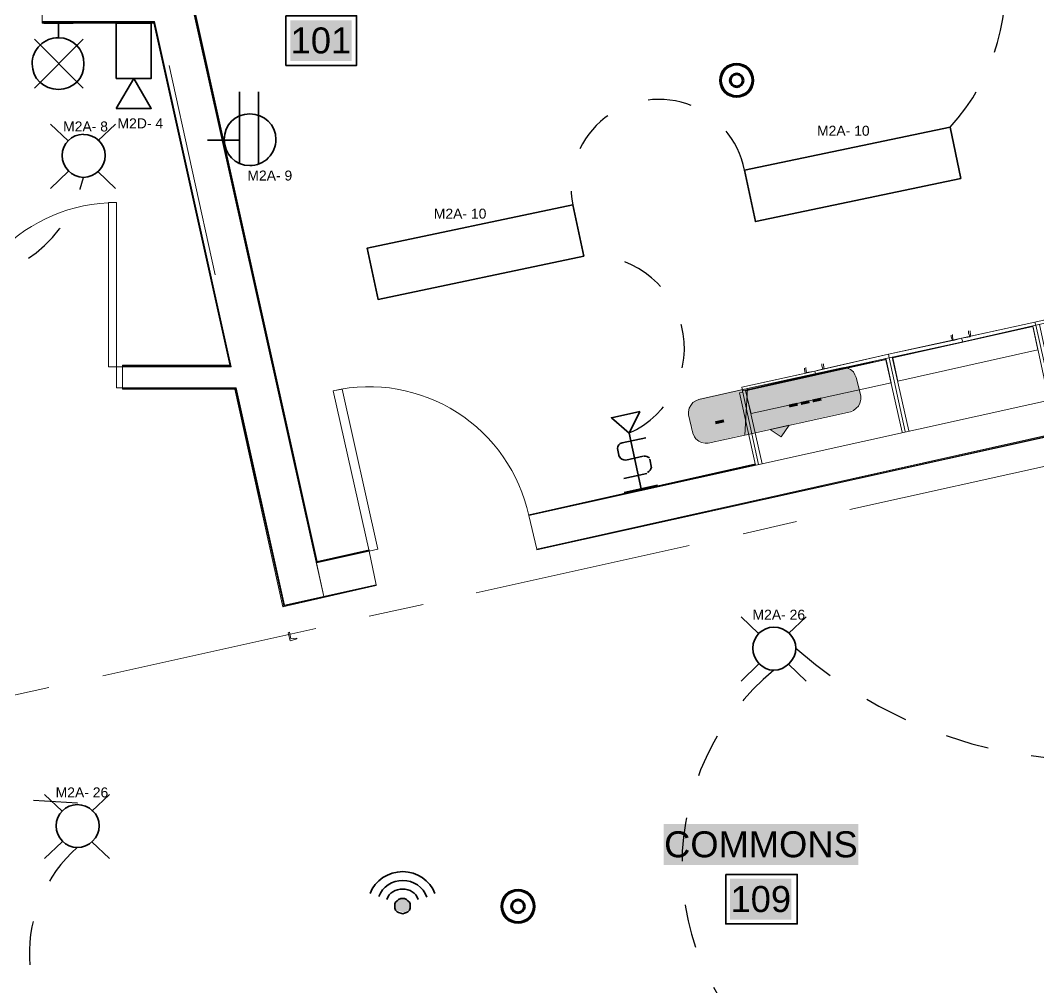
# Model space of a CAD drawing. Header units: millimetres. Extents: x 0.7 to 36.3, y 0.6 to 47.9.
# Drawn here: x 21.134 to 23.461, y 9.731 to 11.941 of the extents above; entities that cross this region are included whole.
import ezdxf

# ---------------------------------------------------------------- set-up
doc = ezdxf.new("R2010")
doc.units = ezdxf.units.MM
doc.header["$LTSCALE"] = 0.007
doc.linetypes.add('HIDDEN', pattern=[9.525, 6.35, -3.175])
doc.layers.add('Dotted', color=1, linetype='HIDDEN', lineweight=30, true_color=0xff0000)
doc.layers.add('PDF2_Geometry', color=7, linetype='Continuous')
doc.layers.add('PDF_Text', color=7, linetype='Continuous')
doc.layers.add('PDF_Geometry', color=7, linetype='Continuous', true_color=0x777777)
doc.layers.add('PDF_Solid Fills', color=7, linetype='Continuous', true_color=0xffffff)
doc.styles.add('PDF Arial', font='arial.ttf')

msp = doc.modelspace()

# ---------------------------------------------------------------- hatches: boundary and pattern name
at = {"layer": 'PDF_Solid Fills', "transparency": 33554559}
for color, points in [(256, [(22.7907, 10.9946), (22.7974, 10.9962), (22.8057, 10.9979), (22.8124, 10.9996), (22.8207, 11.0012), (22.8274, 11.0029), (22.8357, 11.0046), (22.8424, 11.0062), (22.8507, 11.0079), (22.8574, 11.0096), (22.8657, 11.0112), (22.8724, 11.0129), (22.8807, 11.0146), (22.8874, 11.0162), (22.8957, 11.0179), (22.9024, 11.0196), (22.9191, 11.0229), (22.9257, 11.0246), (22.9341, 11.0262), (22.9407, 11.0279), (22.9491, 11.0296), (22.9557, 11.0312), (22.9641, 11.0329), (22.9707, 11.0346), (22.9791, 11.0362), (22.9857, 11.0379), (22.9941, 11.0396), (23.0007, 11.0412), (23.0091, 11.0429), (23.0157, 11.0446), (23.0241, 11.0462), (23.0307, 11.0479), (23.0407, 11.0529), (23.0491, 11.0612), (23.0524, 11.0679), (23.0541, 11.0912), (23.0524, 11.0912), (23.0524, 11.0979), (23.0507, 11.0979), (23.0507, 11.1045), (23.0491, 11.1045), (23.0491, 11.1112), (23.0474, 11.1112), (23.0474, 11.1179), (23.0457, 11.1179), (23.0457, 11.1245), (23.0441, 11.1245), (23.0441, 11.1279), (23.0424, 11.1279), (23.0424, 11.1312), (23.0407, 11.1312), (23.0407, 11.1345), (23.0391, 11.1345), (23.0391, 11.1379), (23.0341, 11.1429), (23.0241, 11.1479), (23.0091, 11.1479), (23.0024, 11.1462), (22.9941, 11.1445), (22.9874, 11.1429), (22.9791, 11.1412), (22.9724, 11.1395), (22.9557, 11.1362), (22.9491, 11.1345), (22.9407, 11.1329), (22.9341, 11.1312), (22.9257, 11.1295), (22.9191, 11.1279), (22.9024, 11.1245), (22.8957, 11.1229), (22.8874, 11.1212), (22.8807, 11.1195), (22.8724, 11.1179), (22.8657, 11.1162), (22.8491, 11.1129), (22.8424, 11.1112), (22.8341, 11.1095), (22.8274, 11.1079), (22.8191, 11.1062), (22.8124, 11.1045), (22.7957, 11.1012), (22.7907, 11.0212)]), (256, [(22.6607, 11.0396), (22.6624, 11.0396), (22.6624, 11.0329), (22.6641, 11.0329), (22.6641, 11.0262), (22.6657, 11.0262), (22.6657, 11.0196), (22.6674, 11.0196), (22.6674, 11.0129), (22.6691, 11.0129), (22.6691, 11.0062), (22.6707, 11.0062), (22.6707, 10.9979), (22.6724, 10.9979), (22.6724, 10.9946), (22.6741, 10.9946), (22.6741, 10.9896), (22.6757, 10.9896), (22.6774, 10.9879), (22.6774, 10.9846), (22.6807, 10.9846), (22.6841, 10.9812), (22.6907, 10.9779), (22.6991, 10.9762), (22.7057, 10.9746), (22.7057, 10.9762), (22.7224, 10.9796), (22.7291, 10.9812), (22.7374, 10.9829), (22.7441, 10.9846), (22.7524, 10.9862), (22.7591, 10.9879), (22.7674, 10.9896), (22.7741, 10.9912), (22.7824, 10.9929), (22.7891, 10.9946), (22.7941, 11.0745), (22.7957, 11.0995), (22.7891, 11.0995), (22.7824, 11.0979), (22.7741, 11.0962), (22.7674, 11.0945), (22.7591, 11.0929), (22.7524, 11.0912), (22.7441, 11.0895), (22.7374, 11.0879), (22.7291, 11.0862), (22.7224, 11.0845), (22.7141, 11.0829), (22.7074, 11.0812), (22.6991, 11.0795), (22.6924, 11.0779), (22.6841, 11.0762), (22.6707, 11.0695), (22.6691, 11.0662), (22.6657, 11.0629), (22.6624, 11.0562), (22.6607, 11.0479)]), (7, [(22.8874, 11.0129), (22.8907, 11.0162), (22.8841, 11.0162), (22.8774, 11.0146), (22.8691, 11.0129), (22.8557, 11.0096), (22.8474, 11.0079), (22.8507, 11.0062), (22.8524, 11.0046), (22.8557, 11.0029), (22.8574, 11.0012), (22.8607, 10.9996), (22.8624, 10.9979), (22.8657, 10.9962), (22.8674, 10.9946), (22.8741, 10.9912), (22.8741, 10.9929), (22.8757, 10.9946), (22.8774, 10.9979), (22.8791, 10.9996), (22.8807, 11.0029), (22.8824, 11.0046), (22.8841, 11.0079), (22.8857, 11.0096)]), (7, [(22.0248, 9.926), (22.0165, 9.9343), (21.9981, 9.9343), (21.9898, 9.9243), (21.9931, 9.9076), (22.0115, 9.9026), (22.0231, 9.9093)])]:
    msp.add_hatch(color=color, dxfattribs=at).paths.add_polyline_path(points)

# ---------------------------------------------------------------- linework, layer by layer
at = {"layer": 'Dotted', "color": 0, "linetype": 'Continuous', "lineweight": 200}
for centre, radius in [((22.7708, 11.8037), 0.0369), ((22.7708, 11.8037), 0.0147), ((22.2712, 9.9166), 0.0369), ((22.2712, 9.9166), 0.0147)]:
    msp.add_circle(centre, radius, dxfattribs=at)
at = {"layer": 'Dotted', "linetype": 'HIDDEN', "lineweight": 30}
for centre, radius, start, end in [((22.9078, 12.0205), 0.4772, 317.322, 64.751), ((22.5925, 11.5602), 0.2001, 11.0191, 191.822), ((20.9794, 11.6492), 0.3062, 192.2623, 347.3225), ((22.4399, 11.1912), 0.2114, 293.668, 95.0514), ((23.5789, 11.2685), 1.0169, 228.5569, 280.5874), ((23.2233, 10.0107), 0.5776, 129.5137, 230.4863), ((21.0887, 7.8543), 2.3051, 85.6307, 126.437), ((21.4749, 9.8098), 0.3201, 131.157, 232.8764)]:
    msp.add_arc(centre, radius, start, end, dxfattribs=at)
at = {"layer": 'PDF2_Geometry', "lineweight": 35}
msp.add_lwpolyline([(21.1611, 11.8412, -0.416667), (21.2211, 11.9012), (21.2211, 11.9345)], format="xyb", dxfattribs=at)
for points in [[(21.2545, 11.9345), (21.1878, 11.9345)], [(21.2778, 11.8978), (21.1661, 11.7862)], [(21.1661, 11.8978), (21.2778, 11.7862)], [(21.6349, 11.7772), (21.6349, 11.6123)], [(21.6782, 11.7772), (21.6782, 11.6123)], [(21.5615, 11.6672), (21.6349, 11.6672)], [(22.5092, 10.9753), (22.5629, 10.9871)], [(22.5248, 10.9975), (22.5527, 10.8706)], [(22.4983, 10.9627), (22.5026, 10.9432)], [(22.5178, 10.9363), (22.5568, 10.9448)], [(22.5763, 10.9184), (22.572, 10.9379)], [(22.5133, 10.8943), (22.5654, 10.9058)], [(22.5136, 10.862), (22.5901, 10.8788)]]:
    msp.add_lwpolyline(points, dxfattribs=at)
for points in [[(21.3533, 11.8081), (21.4333, 11.8081), (21.4333, 11.9347), (21.3533, 11.9347)], [(21.3533, 11.7397), (21.3933, 11.8081), (21.4333, 11.7397)], [(23.2833, 11.5796), (22.8135, 11.481), (22.7889, 11.5984), (23.2586, 11.697)], [(22.4213, 11.4018), (21.9516, 11.3032), (21.9269, 11.4206), (22.3967, 11.5192)], [(22.5497, 11.0474), (22.5248, 10.9975), (22.4846, 11.033)]]:
    msp.add_lwpolyline(points, close=True, dxfattribs=at)
msp.add_arc((21.6584, 11.6687), 0.0597, 269.7603, 0.2397, dxfattribs=at)
for points in [[(21.2211, 11.9012), (21.2545, 11.9012), (21.2795, 11.8745), (21.2795, 11.8412)], [(21.2211, 11.7829), (21.1878, 11.7829), (21.1611, 11.8079), (21.1611, 11.8412)], [(21.2795, 11.8412), (21.2795, 11.8079), (21.2545, 11.7829), (21.2211, 11.7829)], [(21.5999, 11.6689), (21.5999, 11.7022), (21.6249, 11.7272), (21.6582, 11.7272)], [(21.6582, 11.7272), (21.6915, 11.7272), (21.7182, 11.7022), (21.7182, 11.6689)], [(21.6582, 11.6089), (21.6249, 11.6089), (21.5999, 11.6356), (21.5999, 11.6689)], [(22.4983, 10.9627), (22.4985, 10.9696), (22.5027, 10.9739), (22.5092, 10.9753)], [(22.5178, 10.9363), (22.5109, 10.9365), (22.5053, 10.9386), (22.5023, 10.9448)], [(22.5585, 10.9452), (22.5634, 10.9463), (22.5673, 10.9437), (22.5713, 10.9412)], [(22.576, 10.92), (22.5754, 10.9148), (22.5712, 10.9105), (22.5667, 10.9078)]]:
    msp.add_open_spline(points, degree=3, dxfattribs=at)
at = {"layer": 'PDF_Geometry', "lineweight": 9}
for points in [[(21.9308, 10.7279), (21.9508, 10.7329), (21.8691, 11.0979), (21.8491, 11.0945), (21.9308, 10.7279), (21.8108, 10.7012), (21.5125, 12.0395), (21.2475, 13.2328), (23.2641, 13.6811), (23.2807, 13.6094), (23.2791, 13.6078), (23.2774, 13.6078), (23.2624, 13.6778), (21.2508, 13.2311), (21.5158, 12.0395), (21.8124, 10.7046), (21.8108, 10.7029), (21.5141, 12.0395), (21.2491, 13.2311), (21.5141, 12.0395), (21.8108, 10.7029), (21.8124, 10.7046), (21.9308, 10.7312), (21.9308, 10.7296)], [(23.454, 11.2445), (23.6224, 11.2812), (23.6207, 11.2895), (23.4524, 11.2512)], [(23.1391, 11.1162), (23.459, 11.1879), (23.4474, 11.2412), (23.1274, 11.1695)], [(23.1191, 11.1695), (23.2874, 11.2062), (23.2841, 11.2145), (23.1174, 11.1779)], [(23.2641, 11.2179), (23.2657, 11.2095), (23.2641, 11.2179), (23.2641, 11.2212), (23.2641, 11.2229), (23.2641, 11.2212)], [(23.3041, 11.2279), (23.3057, 11.2195), (23.3041, 11.2279), (23.3041, 11.2295), (23.3041, 11.2312)], [(22.8041, 11.0429), (23.1241, 11.1129), (23.1124, 11.1662), (22.7907, 11.0945)], [(22.9274, 11.1345), (22.9257, 11.1429), (22.9257, 11.1445), (22.9257, 11.1462), (22.9257, 11.1429)], [(22.9291, 11.1445), (22.9307, 11.1362), (22.9291, 11.1445), (22.9291, 11.1462), (22.9291, 11.1479)], [(22.9674, 11.1445), (22.9657, 11.1512), (22.9657, 11.1545), (22.9657, 11.1562), (22.9657, 11.1545), (22.9657, 11.1512)], [(22.9691, 11.1529), (22.9707, 11.1445), (22.9691, 11.1529), (22.9691, 11.1545), (22.9691, 11.1562)], [(21.7658, 10.5296), (21.7524, 10.5279), (21.7491, 10.5429), (21.7458, 10.5412), (21.7508, 10.5229), (21.7658, 10.5279), (21.7658, 10.5296), (21.7658, 10.5279), (21.7508, 10.5229), (21.7458, 10.5412), (21.7491, 10.5429), (21.7524, 10.5279)]]:
    msp.add_lwpolyline(points, close=True, dxfattribs=at)
at = {"layer": 'PDF_Geometry', "lineweight": 18}
for points in [[(21.7374, 10.6046), (21.6275, 11.1012), (21.3675, 11.1012), (21.3675, 11.1495), (21.6158, 11.1495), (21.4408, 11.9378), (21.4341, 11.9378), (21.1841, 11.9378), (21.1841, 12.0362), (21.4125, 12.0362), (21.1308, 13.3011), (21.2275, 13.3228), (21.6891, 13.4261), (21.7091, 13.3345), (21.2475, 13.2328), (21.5125, 12.0395), (21.8274, 10.6246)], [(21.8108, 10.7012), (21.8274, 10.6246), (21.9474, 10.6512), (21.9308, 10.7279)]]:
    msp.add_lwpolyline(points, close=True, dxfattribs=at)
msp.add_lwpolyline([(24.549, 11.2295), (23.879, 11.0812), (23.839, 11.0729), (22.3141, 10.7329), (22.2958, 10.8096), (23.8224, 11.1479), (23.8274, 11.1495), (23.419, 12.9828)], dxfattribs=at)
at = {"layer": 'PDF_Geometry', "lineweight": 9}
for points in [[(21.6158, 11.1512), (21.3675, 11.1512), (21.3675, 11.1495), (21.6158, 11.1495), (21.4408, 11.9378), (21.1841, 11.9378), (21.1841, 11.9362), (21.4391, 11.9362), (21.6141, 11.1512), (21.3675, 11.1512), (21.3675, 11.1529), (21.6125, 11.1529), (21.4391, 11.9345), (21.1841, 11.9345), (21.1841, 11.9362), (21.4408, 11.9362)], [(21.6141, 11.1495), (21.4391, 11.9378)], [(21.5791, 11.3595), (21.4741, 11.8379)], [(23.3057, 11.2195), (23.4524, 11.2512), (23.599, 11.2845), (23.5974, 11.2929), (23.5957, 11.2962), (23.5957, 11.2945), (23.5974, 11.2929), (23.599, 11.2845)], [(23.4474, 11.2412), (23.1274, 11.1695), (23.4474, 11.2412)], [(23.1274, 11.1695), (23.4474, 11.2412)], [(23.2657, 11.2095), (23.2841, 11.2145), (23.2874, 11.2062), (23.454, 11.2445), (23.4524, 11.2512), (23.2841, 11.2145), (23.3041, 11.2179), (23.3007, 11.2262), (23.3007, 11.2295), (23.3007, 11.2312), (23.3007, 11.2279), (23.3007, 11.2262), (23.3041, 11.2179)], [(23.499, 11.0762), (23.4624, 11.2462), (23.454, 11.2445), (23.4924, 11.0745), (23.454, 11.2445), (23.4474, 11.2429), (23.484, 11.0729)], [(22.9707, 11.1445), (23.1174, 11.1779), (23.2641, 11.2095), (23.2607, 11.2179), (23.2607, 11.2212), (23.2607, 11.2195), (23.2607, 11.2179), (23.2641, 11.2095)], [(23.4107, 11.2345), (23.2274, 11.1929)], [(22.9307, 11.1362), (22.9491, 11.1395), (22.9507, 11.1329), (23.1191, 11.1695), (23.1174, 11.1779), (22.9491, 11.1395), (22.9691, 11.1445)], [(23.1641, 11.0029), (23.1257, 11.1712), (23.1191, 11.1695), (23.1557, 11.0012), (23.1191, 11.1695), (23.1107, 11.1679), (23.1491, 10.9996)], [(24.2573, 11.1629), (23.879, 11.0779), (23.879, 11.0795), (22.3141, 10.7312), (23.879, 11.0779), (23.879, 11.0795), (22.3141, 10.7312), (22.3141, 10.7329), (23.879, 11.0812), (24.2573, 11.1645), (23.879, 11.0795), (24.2573, 11.1645)], [(23.1107, 11.1662), (22.7907, 11.0962), (23.1107, 11.1662)], [(22.7907, 11.0945), (23.1124, 11.1662)], [(23.0841, 11.1612), (22.8624, 11.1129)], [(22.9291, 11.1345), (22.7824, 11.1029), (22.7841, 11.0945), (22.7824, 11.1029), (22.9491, 11.1395), (22.9507, 11.1329), (22.7841, 11.0945), (22.7841, 11.0912), (22.7774, 11.0895), (22.8141, 10.9246), (22.2958, 10.8096), (22.2958, 10.8112), (22.8141, 10.9262), (22.2958, 10.8112), (22.8141, 10.9279)], [(21.6258, 11.0979), (21.3675, 11.0979), (21.3675, 11.0995), (21.3675, 11.1012), (21.6275, 11.1012), (21.6275, 11.0995), (21.3675, 11.0995), (21.6258, 11.0995), (21.7358, 10.6029), (21.7341, 10.6012), (21.9474, 10.6496), (21.9474, 10.6512), (21.7358, 10.6029), (21.9474, 10.6512), (21.7374, 10.6046), (21.6275, 11.1012)], [(21.6258, 11.1012), (21.7358, 10.6029), (21.7341, 10.6012), (21.6241, 11.0979)], [(22.8291, 10.9279), (22.7907, 11.0962), (22.7841, 11.0945), (22.8207, 10.9262)], [(23.0291, 10.8229), (23.5174, 10.9312)], [(22.2958, 10.8112), (22.2958, 10.8112)], [(22.7857, 10.7679), (22.9074, 10.7962)], [(21.8108, 10.7029), (21.9308, 10.7296), (21.8108, 10.7029)], [(22.1758, 10.6329), (22.6624, 10.7412)], [(22.3141, 10.7312), (22.3141, 10.7312)], [(21.9474, 10.6512), (21.9474, 10.6512)], [(21.9308, 10.5796), (22.0541, 10.6062)], [(21.3225, 10.4429), (21.8091, 10.5512)], [(21.0775, 10.3896), (21.1991, 10.4162)]]:
    msp.add_lwpolyline(points, dxfattribs=at)
at = {"layer": 'PDF_Geometry', "color": 7, "lineweight": 35}
for points in [[(21.7408, 11.9512), (21.9024, 11.9512), (21.9024, 11.8379), (21.7408, 11.8379)], [(22.7457, 9.9896), (22.9091, 9.9896), (22.9091, 9.8763), (22.7457, 9.8763)]]:
    msp.add_lwpolyline(points, close=True, dxfattribs=at)
at = {"layer": 'PDF_Geometry', "lineweight": 35}
for points in [[(21.2032, 11.7037), (21.2432, 11.6653)], [(21.3515, 11.7037), (21.3115, 11.6653)], [(21.2032, 11.557), (21.2432, 11.5953)], [(21.3515, 11.557), (21.3115, 11.5953)], [(22.7809, 10.5779), (22.8209, 10.5396)], [(22.9292, 10.5779), (22.8892, 10.5396)], [(22.7809, 10.4312), (22.8209, 10.4696)], [(22.9292, 10.4312), (22.8892, 10.4696)], [(21.1893, 10.1724), (21.2293, 10.1341)], [(21.3376, 10.1724), (21.2976, 10.1341)], [(21.1893, 10.0258), (21.2293, 10.0641)], [(21.3376, 10.0258), (21.2976, 10.0641)]]:
    msp.add_lwpolyline(points, dxfattribs=at)
at = {"layer": 'PDF_Geometry', "lineweight": 9}
msp.add_lwpolyline([(21.3541, 11.5245, 0.413987), (20.9791, 11.1495, 0.417563), (20.6058, 11.5245)], format="xyb", dxfattribs=at)
at = {"layer": 'PDF_Geometry', "lineweight": 13}
for points in [[(21.3541, 11.5245), (21.3358, 11.5245), (21.3358, 11.1495), (21.3541, 11.1495)], [(21.3675, 11.1495), (21.3675, 11.1012), (21.3541, 11.1012), (21.3541, 11.1495)]]:
    msp.add_lwpolyline(points, close=True, dxfattribs=at)
at = {"layer": 'PDF_Geometry', "color": 7, "lineweight": 18}
for points in [[(23.0091, 11.1462), (22.7957, 11.0995), (22.7891, 10.9929), (23.0307, 11.0462), (23.0374, 11.0496), (23.0441, 11.0546), (23.0491, 11.0595), (23.0524, 11.0662), (23.0541, 11.0745), (23.0541, 11.0829), (23.0441, 11.1245), (23.0407, 11.1312), (23.0374, 11.1379), (23.0307, 11.1429), (23.0241, 11.1462), (23.0157, 11.1479)], [(22.7891, 10.9929), (22.7957, 11.0995), (22.6841, 11.0745), (22.6774, 11.0712), (22.6707, 11.0679), (22.6657, 11.0612), (22.6624, 11.0546), (22.6607, 11.0462), (22.6607, 11.0396), (22.6707, 10.9979), (22.6741, 10.9896), (22.6774, 10.9846), (22.6841, 10.9796), (22.6907, 10.9762), (22.6991, 10.9746), (22.7057, 10.9746)], [(22.8724, 10.9896), (22.8907, 11.0162), (22.8474, 11.0062)]]:
    msp.add_lwpolyline(points, close=True, dxfattribs=at)
at = {"layer": 'PDF_Geometry', "lineweight": 35}
msp.add_lwpolyline([(21.9898, 9.9176), (21.9898, 9.9126), (21.9915, 9.9076), (21.9948, 9.9043), (21.9981, 9.9026), (22.0031, 9.901), (22.0081, 9.8993), (22.0115, 9.901), (22.0165, 9.9026), (22.0198, 9.9043), (22.0231, 9.9076), (22.0248, 9.9126), (22.0248, 9.9176), (22.0248, 9.9226), (22.0231, 9.926), (22.0198, 9.9293), (22.0165, 9.9326), (22.0115, 9.9343), (22.0081, 9.9343), (22.0031, 9.9343), (21.9981, 9.9326), (21.9948, 9.9293), (21.9915, 9.926), (21.9898, 9.9226)], close=True, dxfattribs=at)
for centre, radius, start, end in [((21.2782, 11.632), 0.0484, 90.0411, 179.9589), ((22.8559, 10.5062), 0.0484, 90.0411, 179.9589), ((21.2643, 10.1007), 0.0484, 90.0411, 179.9589), ((22.0076, 9.9164), 0.0796, 21.8256, 89.6006)]:
    msp.add_arc(centre, radius, start, end, dxfattribs=at)
at = {"layer": 'PDF_Geometry', "lineweight": 9}
msp.add_arc((21.9312, 10.7307), 0.373, 12.1996, 102.7198, dxfattribs=at)
at = {"layer": 'PDF_Geometry', "lineweight": 35}
for points in [[(21.2782, 11.6803), (21.3048, 11.6803), (21.3282, 11.6587), (21.3282, 11.632)], [(21.2782, 11.582), (21.2515, 11.582), (21.2298, 11.6053), (21.2298, 11.632)], [(21.3282, 11.632), (21.3282, 11.6053), (21.3048, 11.582), (21.2782, 11.582)], [(22.8559, 10.5546), (22.8825, 10.5546), (22.9059, 10.5329), (22.9059, 10.5062)], [(22.8559, 10.4562), (22.8292, 10.4562), (22.8075, 10.4796), (22.8075, 10.5062)], [(22.9059, 10.5062), (22.9059, 10.4796), (22.8825, 10.4562), (22.8559, 10.4562)], [(21.2643, 10.1491), (21.2909, 10.1491), (21.3143, 10.1274), (21.3143, 10.1008)], [(21.2643, 10.0508), (21.2376, 10.0508), (21.2159, 10.0741), (21.2159, 10.1008)], [(21.3143, 10.1008), (21.3143, 10.0741), (21.2909, 10.0508), (21.2643, 10.0508)], [(21.9331, 9.9459), (21.9448, 9.9759), (21.9748, 9.9959), (22.0081, 9.9959)], [(21.9531, 9.9393), (21.9615, 9.9609), (21.9831, 9.9759), (22.0081, 9.9759)], [(22.0081, 9.9759), (22.0315, 9.9759), (22.0548, 9.9609), (22.0631, 9.9376)], [(21.9715, 9.9326), (21.9765, 9.9476), (21.9915, 9.9559), (22.0081, 9.9559)], [(22.0081, 9.9559), (22.0231, 9.9559), (22.0381, 9.9476), (22.0431, 9.9326)]]:
    msp.add_open_spline(points, degree=3, dxfattribs=at)
at = {"layer": 'PDF_Solid Fills', "lineweight": 35, "transparency": 33554559}
for points in [[(21.7508, 11.8479), (21.8908, 11.8479), (21.7508, 11.9412), (21.8908, 11.9412)], [(22.6041, 10.0113), (23.0491, 10.0113), (22.6041, 10.1046), (23.0491, 10.1046)], [(22.7557, 9.8863), (22.8957, 9.8863), (22.7557, 9.9796), (22.8957, 9.9796)]]:
    msp.add_solid(points, dxfattribs=at)

# ---------------------------------------------------------------- texts
at = {"layer": 'PDF_Text', "attachment_point": 4, "style": 'PDF Arial'}
for s, insert, char_height in [('101', (21.7517, 11.8945), 0.05939), ('M2A- 8', (21.2318, 11.6982), 0.02276), ('M2D- 4', (21.3561, 11.7055), 0.02276), ('M2A- 10', (22.9544, 11.6884), 0.02276), ('M2A- 9', (21.6528, 11.5861), 0.02276), ('M2A- 10', (22.0788, 11.499), 0.02276), ('M2A- 26', (22.807, 10.5827), 0.02276), ('M2A- 26', (21.2148, 10.1767), 0.02276), ('COMMONS', (22.605, 10.0579), 0.05939), ('109', (22.7567, 9.9329), 0.05939)]:
    msp.add_mtext(s, dxfattribs=dict(at, insert=insert, char_height=char_height))
for s, insert, char_height, rotation in [('---', (22.8853, 11.0655), 0.05939, 12.1484), ('-', (22.7169, 11.0272), 0.0594, 12.4994)]:
    msp.add_mtext(s, dxfattribs=dict(at, insert=insert, char_height=char_height, rotation=rotation))

doc.saveas('drawing.dxf')
